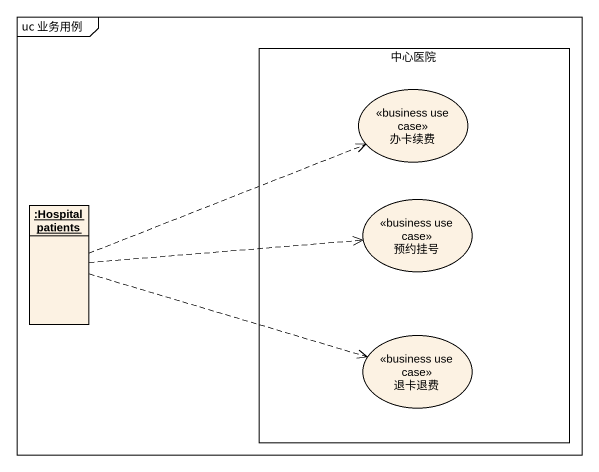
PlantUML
@startuml
mainframe uc 业务用例
allowmixing
hide circle
hide empty members
rectangle 中心医院 {
  usecase 办卡续费 <<business use case>>
  usecase 预约挂号 <<business use case>>
  usecase 退卡退费 <<business use case>>
}
object ":Hospital patients" as Hospital_patients
Hospital_patients .right.> 办卡续费
Hospital_patients .right.> 预约挂号
Hospital_patients .right.> 退卡退费
@enduml
